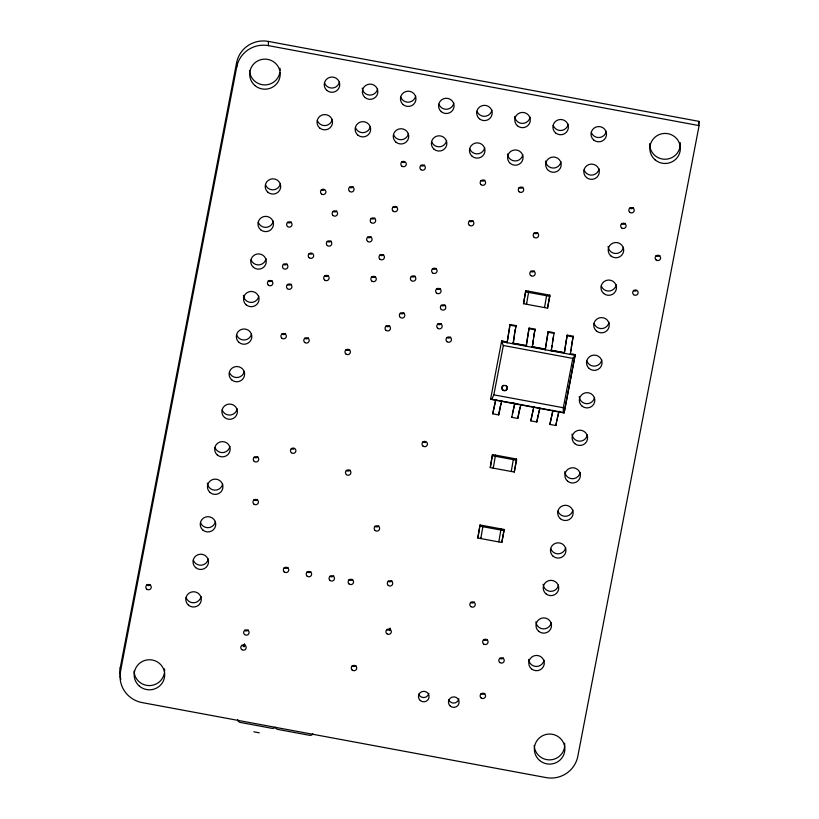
<?xml version="1.0" encoding="UTF-8"?>
<svg xmlns="http://www.w3.org/2000/svg" width="819" height="819" viewBox="0 0 819 819"><rect width="100%" height="100%" fill="white"/><g stroke="black" fill="none" stroke-linecap="round" stroke-linejoin="round"><path stroke-width="1.23" d="M506.828 342.629L506.807 341.963L501.637 341.001L501.658 341.666L575.173 355.313L564.096 412.96L563.298 412.5L563.318 407.739L572.809 358.394L575.173 355.313L575.153 354.658L570.28 353.747L570.3 354.412L572.43 341.062M533.241 339.977L532.759 343.57M571.232 348.116L571.959 342.895M513.923 338.667L514.537 333.835M552.426 342.455L553.429 336.455M552.047 345.638L551.699 347.727M571.089 349.283L570.761 351.259M533.589 337.367L535.094 329.166L529.094 328.05L526.187 346.222L528.316 332.872M513.81 339.445L513.134 343.796L515.315 329.381M514.701 332.821L515.202 329.965M534.275 334.193L532.729 343.775M572.051 342.332L573.208 336.24L567.198 335.125L564.301 353.296L566.369 339.465M534.152 334.091L535.094 329.166M532.78 344.267L532.893 343.673M528.347 332.668L529.094 328.05M532.688 344.758L532.688 343.98M572.461 340.858L573.208 336.24M120.373 667.116L236.599 62.735A27.15 26.74 -1.7 0 1 268.325 41.411L698.976 121.366L699.098 125.604L577.825 756.265A27.15 26.74 -1.7 0 1 546.099 777.589L142.117 702.589A27.15 26.74 -1.7 0 1 120.495 671.355L120.373 667.116A27.15 26.74 -1.7 0 0 119.973 674.088M120.495 671.355L236.722 66.974L236.599 62.735M244.031 646.119L244.482 643.754M244.052 646.918L244.502 644.553M389.598 630.558L390.079 628.05M490.55 398.648L490.571 399.303L491.799 399.222L493.847 394.84L503.337 345.495L501.658 341.666M501.73 400.716L498.71 414.916L492.7 413.8L495.751 400.266M495.73 399.6L492.7 413.8M510.032 324.519L507.135 342.68L510.032 324.519L516.042 325.624L515.356 329.955M515.561 328.132L516.042 325.624M492.506 454.565L490.264 467.588L514.271 472.041L516.543 460.217L516.513 459.029L492.506 454.565L490.264 467.588M480.047 524.989L477.815 538.011L501.822 542.465L504.094 530.64L504.054 529.453L480.047 524.989L477.815 538.011M525.767 290.684L523.525 303.706L547.532 308.159L549.805 296.335L549.774 295.147L525.767 290.684L523.525 303.706M520.802 404.924L517.762 418.448L511.762 417.332L514.782 403.143M514.803 403.808L512.459 413.677M532.647 344.185L532.186 347.338L532.166 346.672M516.513 459.029L514.271 472.041M504.054 529.453L501.822 542.465M549.774 295.147L547.532 308.159M539.864 408.456L536.814 421.99L530.814 420.874L533.834 406.685L533.855 407.34M548.146 331.593L545.239 349.764L548.146 331.593L554.146 332.709L551.248 350.87L551.228 350.215L564.281 352.631M539.844 407.79L539.322 410.483M558.138 415.141L558.896 411.333L555.876 425.522L549.866 424.406L552.917 410.882M552.897 410.217L549.866 424.406M566.523 339.455L567.198 335.125M556.336 422.358L555.876 425.522M698.494 123.874L698.976 121.366M501.248 403.204L500.921 404.719M520.311 406.746L519.502 409.387M533.364 409.162L530.814 420.874M556.572 421.109L557.012 418.939M539.281 410.677L538.513 413.052M499.846 408.333L498.71 414.916M538.052 414.936L536.814 421.99M500.04 407.422L500.45 405.845M557.299 417.649L558.056 415.438M519.338 409.94L517.762 418.448M275.03 727.262L274.713 727.671A3.051 2.283 12.9 0 1 271.939 728.326L240.438 722.471A3.051 2.283 12.9 0 1 237.776 719.655M572.553 354.371L575.153 354.658L564.096 412.96L490.571 399.303L501.637 341.001L505.784 341.984M236.722 66.974A27.15 26.74 -1.7 0 1 268.448 45.649L699.098 125.604M525.798 291.881L549.805 296.335M510.053 325.174L516.062 326.29M529.115 328.716L535.114 329.832M548.167 332.258L554.166 333.364M567.219 335.79L573.228 336.906M512.817 343.079L525.87 345.505L525.89 346.171M531.869 346.621L545.219 349.099M513.206 343.356L526.801 345.884M532.985 347.031L545.352 349.324M550.296 350.245L562.663 352.539M503.337 345.495L572.809 358.394M493.847 394.84L563.318 407.739M511.22 402.477L513.595 402.917M491.799 399.222L563.298 412.5M492.536 455.763L516.543 460.217M480.088 526.187L504.094 530.64M253.818 731.807L259.295 732.821M275.338 727.323L275.522 727.825A3.051 2.283 12.9 0 0 277.948 729.432L309.449 735.288A3.051 2.283 12.9 0 0 312.797 733.589M559.193 411.384L559.213 412.049M546.775 294.584L544.533 307.473M534.142 406.736L534.162 407.401M528.767 291.247L526.525 304.258L526.494 303.204M513.513 458.466L511.271 471.355M511.742 416.676L511.762 417.332M501.054 528.89L498.812 541.779M495.505 455.129L493.263 468.14L493.233 467.086M483.046 525.552L480.814 538.564L480.784 537.51M268.325 41.411L268.448 45.649M436.281 268.356A2.723 2.672 -1.7 0 1 432.442 268.642M599.047 168.909A7.76 7.637 -1.7 0 1 584.101 170.024M606.265 131.368A7.76 7.637 -1.7 0 1 591.328 132.483M560.943 161.834A7.76 7.637 -1.7 0 1 545.577 160.995M568.161 124.293A7.76 7.637 -1.7 0 1 553.214 125.409M522.921 187.244A2.723 2.672 -1.7 0 1 519.092 187.52M350.123 470.086A2.723 2.672 -1.7 0 1 346.283 470.372M391.963 580.886A2.723 2.672 -1.7 0 1 388.134 581.162M425.501 442.301A2.723 2.672 -1.7 0 1 422.829 441.81M201.044 596.56A7.76 7.637 -1.7 0 1 186.097 597.675M503.45 657.954A2.723 2.672 -1.7 0 1 499.621 658.241M474.488 602.037A2.723 2.672 -1.7 0 1 470.659 602.323M390.561 629.217A2.723 2.672 -1.7 0 1 386.732 629.504M440.294 288.534A2.723 2.672 -1.7 0 1 436.455 288.82M453.828 103.061A7.76 7.637 -1.7 0 1 438.882 104.177M484.715 147.676A7.76 7.637 -1.7 0 1 469.768 148.792M287.981 567.413A2.723 2.672 -1.7 0 1 284.152 567.69M291.257 221.99A2.723 2.672 -1.7 0 1 287.418 222.277M491.932 110.145A7.76 7.637 -1.7 0 1 476.996 111.251M446.611 140.602A7.76 7.637 -1.7 0 1 431.664 141.718M371.283 236.845A2.723 2.672 -1.7 0 1 367.455 237.131M424.559 165.09A2.723 2.672 -1.7 0 1 420.72 165.377M258.794 296.243A7.76 7.637 -1.7 0 1 243.438 295.403M594.574 397.461A7.76 7.637 -1.7 0 1 579.207 396.621M484.817 180.16A2.723 2.672 -1.7 0 1 480.978 180.446M336.783 211.005A2.723 2.672 -1.7 0 1 332.954 211.292M680.159 142.506A15.274 15.039 -1.7 0 1 665.54 159.244A15.274 15.039 -1.7 0 1 649.723 143.622M164.322 673.331A15.274 15.039 -1.7 0 1 134.05 671.109M164.486 668.836A15.274 15.039 -1.7 0 1 164.486 672.256M564.649 743.13A15.274 15.039 -1.7 0 1 550.614 759.837A15.274 15.039 -1.7 0 1 534.213 745.403M279.822 72.707A15.274 15.039 -1.7 0 1 249.56 70.475M279.985 68.212A15.274 15.039 -1.7 0 1 280.078 70.506M601.791 359.92A7.76 7.637 -1.7 0 1 586.844 361.036M310.851 571.652A2.723 2.672 -1.7 0 1 307.012 571.938M333.722 575.9A2.723 2.672 -1.7 0 1 329.883 576.187M445.024 304.965A2.723 2.672 -1.7 0 1 441.195 305.252M352.774 579.432A2.723 2.672 -1.7 0 1 348.935 579.719M441.421 323.74A2.723 2.672 -1.7 0 1 437.581 324.027M522.829 154.76A7.76 7.637 -1.7 0 1 507.473 153.921M530.047 117.219A7.76 7.637 -1.7 0 1 514.69 116.38M408.497 133.528A7.76 7.637 -1.7 0 1 393.55 134.644M339.496 81.839A7.76 7.637 -1.7 0 1 324.549 82.954M332.279 119.379A7.76 7.637 -1.7 0 1 317.332 120.495M370.383 126.454A7.76 7.637 -1.7 0 1 355.436 127.569M377.6 88.913A7.76 7.637 -1.7 0 1 362.244 88.073M415.714 95.987A7.76 7.637 -1.7 0 1 400.767 97.103M273.229 221.171A7.76 7.637 -1.7 0 1 258.282 222.277M616.226 284.848A7.76 7.637 -1.7 0 1 601.279 285.954M280.446 183.63A7.76 7.637 -1.7 0 1 265.499 184.746M623.443 247.307A7.76 7.637 -1.7 0 1 608.087 246.468M458.906 698.863A5.344 5.262 -1.7 0 1 448.617 699.631M428.9 693.294A5.344 5.262 -1.7 0 1 418.601 694.062M257.934 456.859A2.723 2.672 -1.7 0 1 254.095 457.145M609.008 322.389A7.76 7.637 -1.7 0 1 594.062 323.495M383.64 254.689A2.723 2.672 -1.7 0 1 379.811 254.975M272.082 280.641A2.723 2.672 -1.7 0 1 268.253 280.917M120.884 679.248A27.15 26.74 -1.7 0 1 120.158 675.829M450.685 337.121A2.723 2.672 -1.7 0 1 446.846 337.408M473.065 220.751A2.723 2.672 -1.7 0 1 469.226 221.038M293.96 448.986A2.723 2.672 -1.7 0 1 291.288 448.495M257.616 499.559A2.723 2.672 -1.7 0 1 253.777 499.846M378.849 525.962A2.723 2.672 -1.7 0 1 375.01 526.248M636.179 290.909A2.723 2.672 -1.7 0 1 633.507 290.417M633.445 207.76A2.723 2.672 -1.7 0 1 629.616 208.046M355.948 665.56A2.723 2.672 -1.7 0 1 352.109 665.847M150.471 584.643A2.723 2.672 -1.7 0 1 146.632 584.93M245.424 645.044A2.723 2.672 -1.7 0 1 241.595 645.331M248.311 630.026A2.723 2.672 -1.7 0 1 244.482 630.313M375.501 276.505A2.723 2.672 -1.7 0 1 371.672 276.791M349.631 349.467A2.723 2.672 -1.7 0 1 345.802 349.754M537.848 232.78A2.723 2.672 -1.7 0 1 534.019 233.067M659.807 255.415A2.723 2.672 -1.7 0 1 655.968 255.702M484.797 693.376A2.723 2.672 -1.7 0 1 480.968 693.652M487.285 639.404A2.723 2.672 -1.7 0 1 483.456 639.69M625.317 223.362A2.723 2.672 -1.7 0 1 621.488 223.648M415.059 276.075A2.723 2.672 -1.7 0 1 411.22 276.361M404.023 312.909A2.723 2.672 -1.7 0 1 400.194 313.196M389.711 325.798A2.723 2.672 -1.7 0 1 385.872 326.085M331.009 241.032A2.723 2.672 -1.7 0 1 327.18 241.318M291.134 284.173A2.723 2.672 -1.7 0 1 287.305 284.459M287.121 263.984A2.723 2.672 -1.7 0 1 283.292 264.271M328.327 275.522A2.723 2.672 -1.7 0 1 324.488 275.808M308.435 337.93A2.723 2.672 -1.7 0 1 304.596 338.216M311.722 254.003A2.723 2.672 -1.7 0 1 309.05 253.501M285.565 333.681A2.723 2.672 -1.7 0 1 281.736 333.968M323.986 190.182A2.723 2.672 -1.7 0 1 321.314 189.691M374.897 218.079A2.723 2.672 -1.7 0 1 371.068 218.366M404.34 162.336A2.723 2.672 -1.7 0 1 401.668 161.834M396.836 206.603A2.723 2.672 -1.7 0 1 393.007 206.879M353.276 186.845A2.723 2.672 -1.7 0 1 349.437 187.131M534.438 271.028A2.723 2.672 -1.7 0 1 530.61 271.314M544.041 660.237A7.76 7.637 -1.7 0 1 528.675 659.397M208.261 559.019A7.76 7.637 -1.7 0 1 193.315 560.135M551.259 622.696A7.76 7.637 -1.7 0 1 535.902 621.856M215.479 521.478A7.76 7.637 -1.7 0 1 200.532 522.594M558.476 585.155A7.76 7.637 -1.7 0 1 543.12 584.326M222.696 483.947A7.76 7.637 -1.7 0 1 207.34 483.108M565.694 547.624A7.76 7.637 -1.7 0 1 550.747 548.73M229.914 446.406A7.76 7.637 -1.7 0 1 214.967 447.512M572.911 510.083A7.76 7.637 -1.7 0 1 557.964 511.199M237.131 408.865A7.76 7.637 -1.7 0 1 222.184 409.981M580.128 472.543A7.76 7.637 -1.7 0 1 564.772 471.703M244.349 371.324A7.76 7.637 -1.7 0 1 229.412 372.44M587.346 435.002A7.76 7.637 -1.7 0 1 571.99 434.162M251.576 333.783A7.76 7.637 -1.7 0 1 236.63 334.899M266.011 258.702A7.76 7.637 -1.7 0 1 251.064 259.818M506.797 386.322A2.703 2.662 -1.7 0 1 505.886 390.151A2.703 2.662 -1.7 0 1 502.098 388.923A2.703 2.662 -1.7 0 1 503.665 385.319M505.732 385.432A2.703 2.662 -1.7 0 1 506.326 385.81M432.575 272.881A2.723 2.672 -1.7 0 0 437.018 271.345A2.723 2.672 -1.7 0 0 433.446 268.325A2.723 2.672 -1.7 0 0 432.575 272.881M586.496 177.528A7.76 7.637 -1.7 0 0 599.18 173.147A7.76 7.637 -1.7 0 0 588.994 164.527A7.76 7.637 -1.7 0 0 586.496 177.528M593.714 139.988A7.76 7.637 -1.7 0 0 606.398 135.606A7.76 7.637 -1.7 0 0 596.212 126.986A7.76 7.637 -1.7 0 0 593.714 139.988M548.382 170.454A7.76 7.637 -1.7 0 0 561.066 166.073A7.76 7.637 -1.7 0 0 550.88 157.443A7.76 7.637 -1.7 0 0 548.382 170.454M555.599 132.913A7.76 7.637 -1.7 0 0 568.284 128.532A7.76 7.637 -1.7 0 0 558.097 119.912A7.76 7.637 -1.7 0 0 555.599 132.913M422.952 446.048A2.723 2.672 -1.7 0 0 427.395 444.512A2.723 2.672 -1.7 0 0 423.832 441.492A2.723 2.672 -1.7 0 0 422.952 446.048M519.215 191.769A2.723 2.672 -1.7 0 0 523.658 190.233A2.723 2.672 -1.7 0 0 520.096 187.213A2.723 2.672 -1.7 0 0 519.215 191.769M346.417 474.611A2.723 2.672 -1.7 0 0 350.86 473.075A2.723 2.672 -1.7 0 0 347.287 470.055A2.723 2.672 -1.7 0 0 346.417 474.611M388.257 585.411A2.723 2.672 -1.7 0 0 392.7 583.875A2.723 2.672 -1.7 0 0 389.138 580.855A2.723 2.672 -1.7 0 0 388.257 585.411M499.744 662.479A2.723 2.672 -1.7 0 0 504.187 660.943A2.723 2.672 -1.7 0 0 500.624 657.923A2.723 2.672 -1.7 0 0 499.744 662.479M188.483 605.18A7.76 7.637 -1.7 0 0 201.167 600.798A7.76 7.637 -1.7 0 0 190.981 592.178A7.76 7.637 -1.7 0 0 188.483 605.18M470.782 606.562A2.723 2.672 -1.7 0 0 475.225 605.026A2.723 2.672 -1.7 0 0 471.652 602.006A2.723 2.672 -1.7 0 0 470.782 606.562M386.855 633.742A2.723 2.672 -1.7 0 0 391.298 632.217A2.723 2.672 -1.7 0 0 387.735 629.187A2.723 2.672 -1.7 0 0 386.855 633.742M436.578 293.059A2.723 2.672 -1.7 0 0 441.031 291.533A2.723 2.672 -1.7 0 0 437.459 288.503A2.723 2.672 -1.7 0 0 436.578 293.059M307.145 576.177A2.723 2.672 -1.7 0 0 311.589 574.641A2.723 2.672 -1.7 0 0 308.016 571.621A2.723 2.672 -1.7 0 0 307.145 576.177M284.275 571.938A2.723 2.672 -1.7 0 0 288.718 570.403A2.723 2.672 -1.7 0 0 285.155 567.383A2.723 2.672 -1.7 0 0 284.275 571.938M441.267 111.681A7.76 7.637 -1.7 0 0 453.951 107.309A7.76 7.637 -1.7 0 0 443.765 98.679A7.76 7.637 -1.7 0 0 441.267 111.681M472.164 156.296A7.76 7.637 -1.7 0 0 484.848 151.924A7.76 7.637 -1.7 0 0 474.662 143.294A7.76 7.637 -1.7 0 0 472.164 156.296M479.381 118.765A7.76 7.637 -1.7 0 0 492.065 114.384A7.76 7.637 -1.7 0 0 481.879 105.753A7.76 7.637 -1.7 0 0 479.381 118.765M287.551 226.515A2.723 2.672 -1.7 0 0 291.994 224.979A2.723 2.672 -1.7 0 0 288.421 221.959A2.723 2.672 -1.7 0 0 287.551 226.515M434.05 149.222A7.76 7.637 -1.7 0 0 446.734 144.85A7.76 7.637 -1.7 0 0 436.547 136.22A7.76 7.637 -1.7 0 0 434.05 149.222M367.577 241.37A2.723 2.672 -1.7 0 0 372.021 239.834A2.723 2.672 -1.7 0 0 368.458 236.814A2.723 2.672 -1.7 0 0 367.577 241.37M420.853 169.615A2.723 2.672 -1.7 0 0 425.296 168.079A2.723 2.672 -1.7 0 0 421.724 165.059A2.723 2.672 -1.7 0 0 420.853 169.615M246.232 304.863A7.76 7.637 -1.7 0 0 258.917 300.491A7.76 7.637 -1.7 0 0 248.73 291.861A7.76 7.637 -1.7 0 0 246.232 304.863M481.111 184.695A2.723 2.672 -1.7 0 0 485.554 183.159A2.723 2.672 -1.7 0 0 481.981 180.139A2.723 2.672 -1.7 0 0 481.111 184.695M582.012 406.081A7.76 7.637 -1.7 0 0 594.696 401.709A7.76 7.637 -1.7 0 0 584.51 393.079A7.76 7.637 -1.7 0 0 582.012 406.081M655.139 159.859A15.274 15.039 -1.7 0 0 680.108 151.239A15.274 15.039 -1.7 0 0 660.063 134.265A15.274 15.039 -1.7 0 0 655.139 159.859M239.015 342.403A7.76 7.637 -1.7 0 0 251.699 338.022A7.76 7.637 -1.7 0 0 241.513 329.402A7.76 7.637 -1.7 0 0 239.015 342.403M139.476 686.199A15.274 15.039 -1.7 0 0 164.445 677.579A15.274 15.039 -1.7 0 0 144.4 660.595A15.274 15.039 -1.7 0 0 139.476 686.199M539.639 760.482A15.274 15.039 -1.7 0 0 564.608 751.862A15.274 15.039 -1.7 0 0 544.563 734.889A15.274 15.039 -1.7 0 0 539.639 760.482M254.975 85.565A15.274 15.039 -1.7 0 0 279.944 76.945A15.274 15.039 -1.7 0 0 259.899 59.971A15.274 15.039 -1.7 0 0 254.975 85.565M589.23 368.54A7.76 7.637 -1.7 0 0 601.914 364.168A7.76 7.637 -1.7 0 0 591.727 355.538A7.76 7.637 -1.7 0 0 589.23 368.54M333.077 215.53A2.723 2.672 -1.7 0 0 337.52 213.994A2.723 2.672 -1.7 0 0 333.957 210.974A2.723 2.672 -1.7 0 0 333.077 215.53M330.006 580.425A2.723 2.672 -1.7 0 0 334.449 578.89A2.723 2.672 -1.7 0 0 330.886 575.87A2.723 2.672 -1.7 0 0 330.006 580.425M510.268 163.38A7.76 7.637 -1.7 0 0 522.952 158.999A7.76 7.637 -1.7 0 0 512.776 150.368A7.76 7.637 -1.7 0 0 510.268 163.38M349.068 583.967A2.723 2.672 -1.7 0 0 353.511 582.432A2.723 2.672 -1.7 0 0 349.938 579.412A2.723 2.672 -1.7 0 0 349.068 583.967M441.318 309.49A2.723 2.672 -1.7 0 0 445.761 307.964A2.723 2.672 -1.7 0 0 442.199 304.934A2.723 2.672 -1.7 0 0 441.318 309.49M437.704 328.265A2.723 2.672 -1.7 0 0 442.147 326.73A2.723 2.672 -1.7 0 0 438.585 323.71A2.723 2.672 -1.7 0 0 437.704 328.265M517.485 125.839A7.76 7.637 -1.7 0 0 530.169 121.458A7.76 7.637 -1.7 0 0 519.993 112.838A7.76 7.637 -1.7 0 0 517.485 125.839M395.935 142.148A7.76 7.637 -1.7 0 0 408.62 137.766A7.76 7.637 -1.7 0 0 398.443 129.146A7.76 7.637 -1.7 0 0 395.935 142.148M326.935 90.459A7.76 7.637 -1.7 0 0 339.619 86.077A7.76 7.637 -1.7 0 0 329.433 77.457A7.76 7.637 -1.7 0 0 326.935 90.459M319.717 127.999A7.76 7.637 -1.7 0 0 332.401 123.618A7.76 7.637 -1.7 0 0 322.215 114.998A7.76 7.637 -1.7 0 0 319.717 127.999M365.049 97.533A7.76 7.637 -1.7 0 0 377.733 93.151A7.76 7.637 -1.7 0 0 367.547 84.531A7.76 7.637 -1.7 0 0 365.049 97.533M260.667 229.791A7.76 7.637 -1.7 0 0 273.351 225.409A7.76 7.637 -1.7 0 0 263.175 216.779A7.76 7.637 -1.7 0 0 260.667 229.791M357.831 135.074A7.76 7.637 -1.7 0 0 370.516 130.692A7.76 7.637 -1.7 0 0 360.329 122.072A7.76 7.637 -1.7 0 0 357.831 135.074M403.153 104.607A7.76 7.637 -1.7 0 0 415.837 100.235A7.76 7.637 -1.7 0 0 405.661 91.605A7.76 7.637 -1.7 0 0 403.153 104.607M603.664 293.468A7.76 7.637 -1.7 0 0 616.349 289.087A7.76 7.637 -1.7 0 0 606.173 280.467A7.76 7.637 -1.7 0 0 603.664 293.468M267.895 192.25A7.76 7.637 -1.7 0 0 280.569 187.868A7.76 7.637 -1.7 0 0 270.393 179.248A7.76 7.637 -1.7 0 0 267.895 192.25M610.892 255.927A7.76 7.637 -1.7 0 0 623.566 251.546A7.76 7.637 -1.7 0 0 613.39 242.926A7.76 7.637 -1.7 0 0 610.892 255.927M450.296 706.121A5.344 5.262 -1.7 0 0 459.039 703.111A5.344 5.262 -1.7 0 0 452.016 697.164A5.344 5.262 -1.7 0 0 450.296 706.121M420.29 700.552A5.344 5.262 -1.7 0 0 429.023 697.532A5.344 5.262 -1.7 0 0 422.01 691.594A5.344 5.262 -1.7 0 0 420.29 700.552M254.228 461.384A2.723 2.672 -1.7 0 0 258.671 459.848A2.723 2.672 -1.7 0 0 255.098 456.828A2.723 2.672 -1.7 0 0 254.228 461.384M596.447 331.009A7.76 7.637 -1.7 0 0 609.131 326.627A7.76 7.637 -1.7 0 0 598.955 317.997A7.76 7.637 -1.7 0 0 596.447 331.009M379.934 259.224A2.723 2.672 -1.7 0 0 384.377 257.688A2.723 2.672 -1.7 0 0 380.815 254.658A2.723 2.672 -1.7 0 0 379.934 259.224M268.376 285.166A2.723 2.672 -1.7 0 0 272.819 283.63A2.723 2.672 -1.7 0 0 269.246 280.61A2.723 2.672 -1.7 0 0 268.376 285.166M531.48 668.857A7.76 7.637 -1.7 0 0 544.164 664.475A7.76 7.637 -1.7 0 0 533.978 655.855A7.76 7.637 -1.7 0 0 531.48 668.857M224.58 417.485A7.76 7.637 -1.7 0 0 237.264 413.104A7.76 7.637 -1.7 0 0 227.078 404.484A7.76 7.637 -1.7 0 0 224.58 417.485M545.915 593.785A7.76 7.637 -1.7 0 0 558.599 589.404A7.76 7.637 -1.7 0 0 548.423 580.773A7.76 7.637 -1.7 0 0 545.915 593.785M202.917 530.098A7.76 7.637 -1.7 0 0 215.602 525.726A7.76 7.637 -1.7 0 0 205.426 517.096A7.76 7.637 -1.7 0 0 202.917 530.098M195.7 567.639A7.76 7.637 -1.7 0 0 208.384 563.267A7.76 7.637 -1.7 0 0 198.198 554.637A7.76 7.637 -1.7 0 0 195.7 567.639M538.697 631.316A7.76 7.637 -1.7 0 0 551.382 626.944A7.76 7.637 -1.7 0 0 541.195 618.314A7.76 7.637 -1.7 0 0 538.697 631.316M210.135 492.567A7.76 7.637 -1.7 0 0 222.819 488.185A7.76 7.637 -1.7 0 0 212.643 479.555A7.76 7.637 -1.7 0 0 210.135 492.567M560.36 518.703A7.76 7.637 -1.7 0 0 573.034 514.322A7.76 7.637 -1.7 0 0 562.858 505.702A7.76 7.637 -1.7 0 0 560.36 518.703M217.363 455.026A7.76 7.637 -1.7 0 0 230.037 450.645A7.76 7.637 -1.7 0 0 219.861 442.025A7.76 7.637 -1.7 0 0 217.363 455.026M553.132 556.244A7.76 7.637 -1.7 0 0 565.816 551.863A7.76 7.637 -1.7 0 0 555.64 543.232A7.76 7.637 -1.7 0 0 553.132 556.244M574.795 443.622A7.76 7.637 -1.7 0 0 587.479 439.24A7.76 7.637 -1.7 0 0 577.293 430.62A7.76 7.637 -1.7 0 0 574.795 443.622M567.577 481.162A7.76 7.637 -1.7 0 0 580.261 476.781A7.76 7.637 -1.7 0 0 570.075 468.161A7.76 7.637 -1.7 0 0 567.577 481.162M231.797 379.944A7.76 7.637 -1.7 0 0 244.482 375.563A7.76 7.637 -1.7 0 0 234.295 366.943A7.76 7.637 -1.7 0 0 231.797 379.944M253.45 267.332A7.76 7.637 -1.7 0 0 266.134 262.95A7.76 7.637 -1.7 0 0 255.958 254.32A7.76 7.637 -1.7 0 0 253.45 267.332M385.995 330.323A2.723 2.672 -1.7 0 0 390.438 328.798A2.723 2.672 -1.7 0 0 386.875 325.767A2.723 2.672 -1.7 0 0 385.995 330.323M411.353 280.6A2.723 2.672 -1.7 0 0 415.796 279.064A2.723 2.672 -1.7 0 0 412.223 276.044A2.723 2.672 -1.7 0 0 411.353 280.6M621.611 227.887A2.723 2.672 -1.7 0 0 626.054 226.351A2.723 2.672 -1.7 0 0 622.481 223.331A2.723 2.672 -1.7 0 0 621.611 227.887M483.579 643.929A2.723 2.672 -1.7 0 0 488.022 642.393A2.723 2.672 -1.7 0 0 484.459 639.373A2.723 2.672 -1.7 0 0 483.579 643.929M481.091 697.901A2.723 2.672 -1.7 0 0 485.534 696.365A2.723 2.672 -1.7 0 0 481.971 693.345A2.723 2.672 -1.7 0 0 481.091 697.901M656.101 259.94A2.723 2.672 -1.7 0 0 660.544 258.415A2.723 2.672 -1.7 0 0 656.971 255.385A2.723 2.672 -1.7 0 0 656.101 259.94M534.142 237.305A2.723 2.672 -1.7 0 0 538.585 235.77A2.723 2.672 -1.7 0 0 535.022 232.75A2.723 2.672 -1.7 0 0 534.142 237.305M345.925 353.992A2.723 2.672 -1.7 0 0 350.368 352.457A2.723 2.672 -1.7 0 0 346.795 349.437A2.723 2.672 -1.7 0 0 345.925 353.992M371.795 281.04A2.723 2.672 -1.7 0 0 376.238 279.504A2.723 2.672 -1.7 0 0 372.676 276.474A2.723 2.672 -1.7 0 0 371.795 281.04M244.605 634.551A2.723 2.672 -1.7 0 0 249.048 633.015A2.723 2.672 -1.7 0 0 245.485 629.995A2.723 2.672 -1.7 0 0 244.605 634.551M241.718 649.569A2.723 2.672 -1.7 0 0 246.161 648.034A2.723 2.672 -1.7 0 0 242.598 645.014A2.723 2.672 -1.7 0 0 241.718 649.569M146.755 589.168A2.723 2.672 -1.7 0 0 151.208 587.643A2.723 2.672 -1.7 0 0 147.635 584.612A2.723 2.672 -1.7 0 0 146.755 589.168M352.242 670.085A2.723 2.672 -1.7 0 0 356.685 668.55A2.723 2.672 -1.7 0 0 353.112 665.53A2.723 2.672 -1.7 0 0 352.242 670.085M629.739 212.285A2.723 2.672 -1.7 0 0 634.182 210.749A2.723 2.672 -1.7 0 0 630.62 207.729A2.723 2.672 -1.7 0 0 629.739 212.285M633.63 294.656A2.723 2.672 -1.7 0 0 638.083 293.12A2.723 2.672 -1.7 0 0 634.51 290.1A2.723 2.672 -1.7 0 0 633.63 294.656M375.133 530.487A2.723 2.672 -1.7 0 0 379.586 528.951A2.723 2.672 -1.7 0 0 376.013 525.931A2.723 2.672 -1.7 0 0 375.133 530.487M253.9 504.094A2.723 2.672 -1.7 0 0 258.354 502.559A2.723 2.672 -1.7 0 0 254.781 499.529A2.723 2.672 -1.7 0 0 253.9 504.094M291.41 452.733A2.723 2.672 -1.7 0 0 295.854 451.197A2.723 2.672 -1.7 0 0 292.291 448.177A2.723 2.672 -1.7 0 0 291.41 452.733M469.359 225.276A2.723 2.672 -1.7 0 0 473.802 223.741A2.723 2.672 -1.7 0 0 470.229 220.72A2.723 2.672 -1.7 0 0 469.359 225.276M446.979 341.646A2.723 2.672 -1.7 0 0 451.423 340.11A2.723 2.672 -1.7 0 0 447.85 337.09A2.723 2.672 -1.7 0 0 446.979 341.646M349.57 191.37A2.723 2.672 -1.7 0 0 354.013 189.834A2.723 2.672 -1.7 0 0 350.44 186.814A2.723 2.672 -1.7 0 0 349.57 191.37M393.13 211.128A2.723 2.672 -1.7 0 0 397.573 209.592A2.723 2.672 -1.7 0 0 394.011 206.572A2.723 2.672 -1.7 0 0 393.13 211.128M401.791 166.083A2.723 2.672 -1.7 0 0 406.244 164.547A2.723 2.672 -1.7 0 0 402.672 161.517A2.723 2.672 -1.7 0 0 401.791 166.083M371.191 222.604A2.723 2.672 -1.7 0 0 375.634 221.069A2.723 2.672 -1.7 0 0 372.061 218.049A2.723 2.672 -1.7 0 0 371.191 222.604M321.447 193.929A2.723 2.672 -1.7 0 0 325.89 192.393A2.723 2.672 -1.7 0 0 322.317 189.373A2.723 2.672 -1.7 0 0 321.447 193.929M281.859 338.206A2.723 2.672 -1.7 0 0 286.302 336.67A2.723 2.672 -1.7 0 0 282.729 333.65A2.723 2.672 -1.7 0 0 281.859 338.206M309.172 257.75A2.723 2.672 -1.7 0 0 313.616 256.214A2.723 2.672 -1.7 0 0 310.053 253.194A2.723 2.672 -1.7 0 0 309.172 257.75M304.719 342.455A2.723 2.672 -1.7 0 0 309.172 340.919A2.723 2.672 -1.7 0 0 305.6 337.899A2.723 2.672 -1.7 0 0 304.719 342.455M324.621 280.057A2.723 2.672 -1.7 0 0 329.064 278.521A2.723 2.672 -1.7 0 0 325.491 275.491A2.723 2.672 -1.7 0 0 324.621 280.057M400.317 317.434A2.723 2.672 -1.7 0 0 404.76 315.899A2.723 2.672 -1.7 0 0 401.197 312.878A2.723 2.672 -1.7 0 0 400.317 317.434M327.303 245.557A2.723 2.672 -1.7 0 0 331.746 244.021A2.723 2.672 -1.7 0 0 328.184 241.001A2.723 2.672 -1.7 0 0 327.303 245.557M287.428 288.697A2.723 2.672 -1.7 0 0 291.871 287.162A2.723 2.672 -1.7 0 0 288.308 284.142A2.723 2.672 -1.7 0 0 287.428 288.697M283.415 268.519A2.723 2.672 -1.7 0 0 287.858 266.984A2.723 2.672 -1.7 0 0 284.295 263.964A2.723 2.672 -1.7 0 0 283.415 268.519M530.732 275.553A2.723 2.672 -1.7 0 0 535.176 274.017A2.723 2.672 -1.7 0 0 531.613 270.997A2.723 2.672 -1.7 0 0 530.732 275.553M502.805 390.11A2.703 2.662 -1.7 0 0 507.227 388.585A2.703 2.662 -1.7 0 0 503.675 385.585A2.703 2.662 -1.7 0 0 502.805 390.11"/></g></svg>
